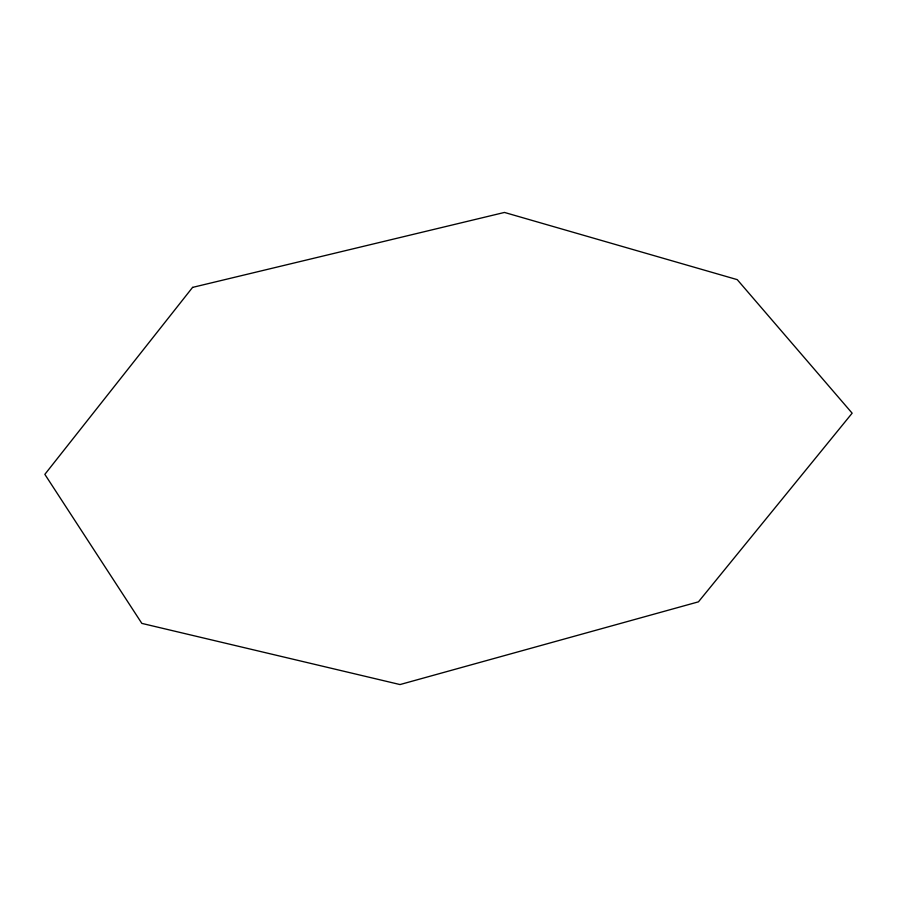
<?xml version="1.0" encoding="UTF-8"?>
<svg xmlns="http://www.w3.org/2000/svg" width="897" height="897" viewBox="0 0 897 897"><rect width="100%" height="100%" fill="white"/><g stroke="black" fill="none" stroke-linecap="round" stroke-linejoin="round"><path stroke-width="1.35" d="M192.586 287.388L44.85 474.356L141.838 623.393L400.017 684.557L698.438 601.842L852.15 413.181L737.244 279.64L504.462 212.443L192.586 287.388"/></g></svg>
